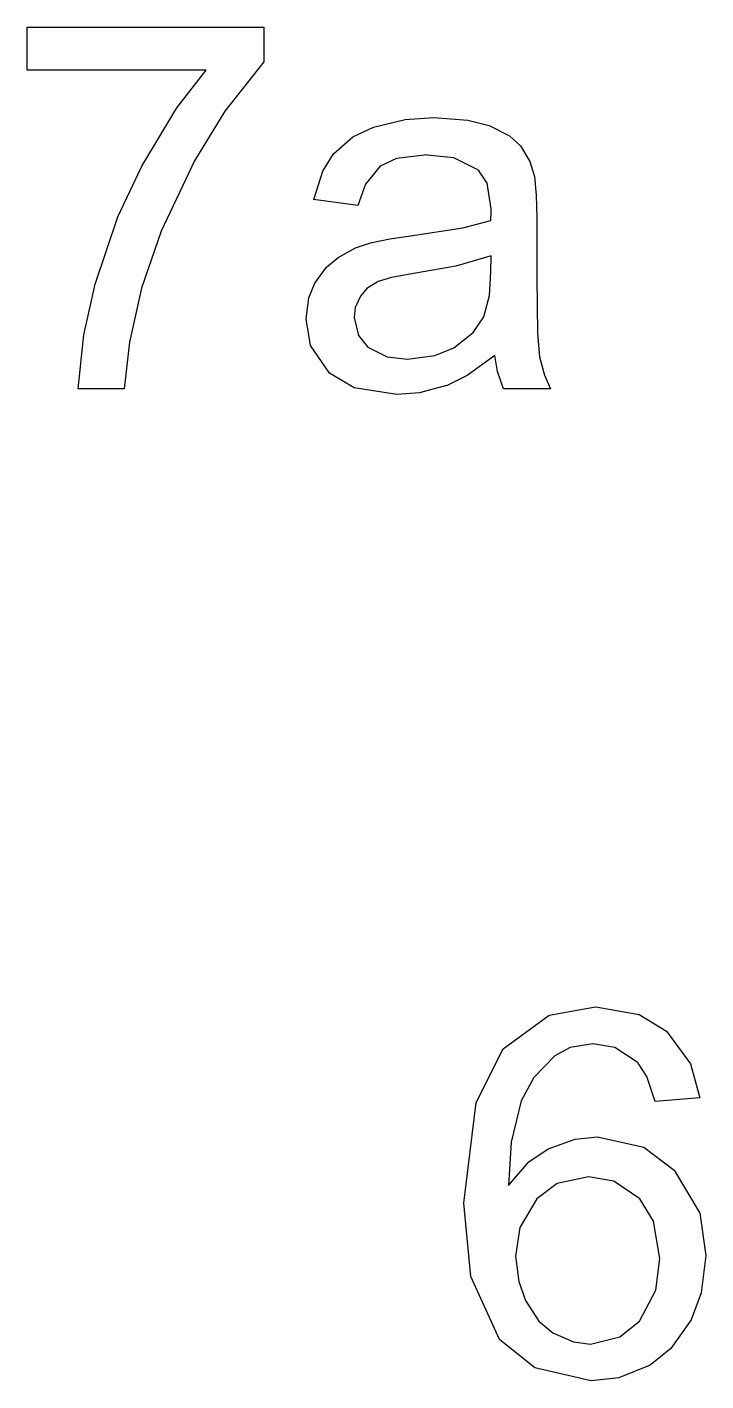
# Model space of a CAD drawing. Header units: millimetres. Extents: x -489 to 574, y -241 to 530.
# Drawn here: x -355.75 to -338.9, y -89.8 to -56.2 of the extents above; entities that cross this region are included whole.
import ezdxf

# ---------------------------------------------------------------- set-up
doc = ezdxf.new("R2010")
doc.units = ezdxf.units.MM
doc.layers.add('01_线宽0.15', color=7, linetype='Continuous')
doc.layers.add('实填充图层01', color=7, linetype='Continuous')

# ---------------------------------------------------------------- blocks, each defined once
blk = doc.blocks.new('图块1006_无名图块')
at = {"layer": '实填充图层01'}
for p, q in [((0.86, 1.229), (-0.107, 0.003)), ((-0.107, 0.003), (-0.86, -1.229))]:
    blk.add_line(p, q, dxfattribs=at)
blk = doc.blocks.new('图块1007_无名图块')
at = {"layer": '实填充图层01'}
for p, q in [((0.659, 1.578), (-0.175, -0.167)), ((-0.175, -0.167), (-0.659, -1.578))]:
    blk.add_line(p, q, dxfattribs=at)
blk = doc.blocks.new('图块1008_无名图块')
at = {"layer": '实填充图层01'}
for p, q in [((0.214, 1.251), (-0.085, -0.096)), ((-0.085, -0.096), (-0.214, -1.251))]:
    blk.add_line(p, q, dxfattribs=at)
blk = doc.blocks.new('图块1009_无名图块')
at = {"layer": '实填充图层01'}
for p, q in [((-0.07, 0.045), (0.21, 1.298)), ((-0.21, -1.298), (-0.07, 0.045))]:
    blk.add_line(p, q, dxfattribs=at)
blk = doc.blocks.new('图块1010_无名图块')
at = {"layer": '实填充图层01'}
for p, q in [((-0.017, 0.203), (0.577, 1.468)), ((-0.577, -1.468), (-0.017, 0.203))]:
    blk.add_line(p, q, dxfattribs=at)
blk = doc.blocks.new('图块1011_无名图块')
at = {"layer": '实填充图层01'}
for p, q in [((0.073, 0.252), (0.8, 1.191)), ((-0.8, -1.191), (0.073, 0.252))]:
    blk.add_line(p, q, dxfattribs=at)
blk = doc.blocks.new('图块1012_无名图块')
at = {"layer": '实填充图层01'}
for p, q in [((0.599, 0.374), (-0.084, -0.121)), ((-0.084, -0.121), (-0.599, -0.374))]:
    blk.add_line(p, q, dxfattribs=at)
blk = doc.blocks.new('图块1013_无名图块')
at = {"layer": '实填充图层01'}
for p, q in [((0.617, 0.109), (-0.053, -0.067)), ((-0.053, -0.067), (-0.617, -0.109))]:
    blk.add_line(p, q, dxfattribs=at)
blk = doc.blocks.new('图块1014_无名图块')
at = {"layer": '实填充图层01'}
for p, q in [((-0.224, -0.099), (-0.835, 0.265)), ((0.835, -0.265), (-0.224, -0.099))]:
    blk.add_line(p, q, dxfattribs=at)
blk = doc.blocks.new('图块1015_无名图块')
at = {"layer": '实填充图层01'}
for p, q in [((-0.179, 0.008), (-0.292, 0.675)), ((0.292, -0.675), (-0.179, 0.008))]:
    blk.add_line(p, q, dxfattribs=at)
blk = doc.blocks.new('图块1016_无名图块')
at = {"layer": '实填充图层01'}
for p, q in [((-0.041, 0.073), (0.11, 0.441)), ((-0.11, -0.441), (-0.041, 0.073))]:
    blk.add_line(p, q, dxfattribs=at)
blk = doc.blocks.new('图块1017_无名图块')
at = {"layer": '实填充图层01'}
for p, q in [((-0.289, -0.32), (0.002, 0.077)), ((0.002, 0.077), (0.289, 0.32))]:
    blk.add_line(p, q, dxfattribs=at)
blk = doc.blocks.new('图块1018_无名图块')
at = {"layer": '实填充图层01'}
for p, q in [((-0.402, -0.183), (0.026, 0.051)), ((0.026, 0.051), (0.402, 0.183))]:
    blk.add_line(p, q, dxfattribs=at)
blk = doc.blocks.new('图块1019_无名图块')
at = {"layer": '实填充图层01'}
for p, q in [((-0.497, -0.084), (-0.022, 0.011)), ((-0.022, 0.011), (0.497, 0.084))]:
    blk.add_line(p, q, dxfattribs=at)
blk = doc.blocks.new('图块1020_无名图块')
at = {"layer": '实填充图层01'}
for p, q in [((-0.997, -0.192), (0.296, 0.007)), ((0.296, 0.007), (0.997, 0.192))]:
    blk.add_line(p, q, dxfattribs=at)
blk = doc.blocks.new('图块1021_无名图块')
at = {"layer": '实填充图层01'}
for p, q in [((-0.003, -0.145), (0.002, 0.059)), ((0.002, 0.059), (0.003, 0.145))]:
    blk.add_line(p, q, dxfattribs=at)
blk = doc.blocks.new('图块1022_无名图块')
at = {"layer": '实填充图层01'}
for p, q in [((0.059, 0.156), (-0.159, 0.479)), ((0.159, -0.479), (0.059, 0.156))]:
    blk.add_line(p, q, dxfattribs=at)
blk = doc.blocks.new('图块1023_无名图块')
at = {"layer": '实填充图层01'}
for p, q in [((0.026, 0.116), (-0.637, 0.188)), ((0.637, -0.188), (0.026, 0.116))]:
    blk.add_line(p, q, dxfattribs=at)
blk = doc.blocks.new('图块1024_无名图块')
at = {"layer": '实填充图层01'}
for p, q in [((-0.173, 0.051), (-0.583, -0.139)), ((0.583, 0.139), (-0.173, 0.051))]:
    blk.add_line(p, q, dxfattribs=at)
blk = doc.blocks.new('图块1025_无名图块')
at = {"layer": '实填充图层01'}
for p, q in [((0.278, 0.49), (-0.082, 0.047)), ((-0.082, 0.047), (-0.278, -0.49))]:
    blk.add_line(p, q, dxfattribs=at)
blk = doc.blocks.new('图块1026_无名图块')
at = {"layer": '实填充图层01'}
for p, q in [((-0.018, 0.135), (0.245, 0.567)), ((-0.245, -0.567), (-0.018, 0.135))]:
    blk.add_line(p, q, dxfattribs=at)
blk = doc.blocks.new('图块1027_无名图块')
at = {"layer": '实填充图层01'}
for p, q in [((-0.495, -0.332), (-0.016, 0.088)), ((-0.016, 0.088), (0.495, 0.332))]:
    blk.add_line(p, q, dxfattribs=at)
blk = doc.blocks.new('图块1028_无名图块')
at = {"layer": '实填充图层01'}
for p, q in [((-0.749, -0.116), (0.039, 0.071)), ((0.039, 0.071), (0.749, 0.116))]:
    blk.add_line(p, q, dxfattribs=at)
blk = doc.blocks.new('图块1029_无名图块')
at = {"layer": '实填充图层01'}
for p, q in [((-0.688, 0.099), (0.16, 0.037)), ((0.16, 0.037), (0.688, -0.099))]:
    blk.add_line(p, q, dxfattribs=at)
blk = doc.blocks.new('图块1030_无名图块')
at = {"layer": '实填充图层01'}
for p, q in [((-0.388, 0.25), (0.116, -0.005)), ((0.116, -0.005), (0.388, -0.25))]:
    blk.add_line(p, q, dxfattribs=at)
blk = doc.blocks.new('图块1031_无名图块')
at = {"layer": '实填充图层01'}
for p, q in [((-0.175, 0.381), (0.057, -0.007)), ((0.057, -0.007), (0.175, -0.381))]:
    blk.add_line(p, q, dxfattribs=at)
blk = doc.blocks.new('图块1032_无名图块')
at = {"layer": '实填充图层01'}
for p, q in [((-0.027, 0.513), (0.017, 0.05)), ((0.017, 0.05), (0.027, -0.513))]:
    blk.add_line(p, q, dxfattribs=at)
blk = doc.blocks.new('图块1033_无名图块')
at = {"layer": '实填充图层01'}
for p, q in [((-0.035, 0.983), (-0.013, -0.398)), ((-0.013, -0.398), (0.035, -0.983))]:
    blk.add_line(p, q, dxfattribs=at)
blk = doc.blocks.new('图块1034_无名图块')
at = {"layer": '实填充图层01'}
for p, q in [((-0.136, 0.398), (-0.017, -0.056)), ((-0.017, -0.056), (0.136, -0.398))]:
    blk.add_line(p, q, dxfattribs=at)
blk = doc.blocks.new('图块1035_无名图块')
at = {"layer": '实填充图层01'}
for p, q in [((-0.043, 0.02), (-0.108, 0.413)), ((0.108, -0.413), (-0.043, 0.02))]:
    blk.add_line(p, q, dxfattribs=at)
blk = doc.blocks.new('图块1036_无名图块')
at = {"layer": '实填充图层01'}
for p, q in [((0.914, 0.21), (0.04, -0.044)), ((0.04, -0.044), (-0.914, -0.21))]:
    blk.add_line(p, q, dxfattribs=at)
blk = doc.blocks.new('图块1037_无名图块')
at = {"layer": '实填充图层01'}
for p, q in [((0.489, 0.111), (-0.159, -0.007)), ((-0.159, -0.007), (-0.489, -0.111))]:
    blk.add_line(p, q, dxfattribs=at)
blk = doc.blocks.new('图块1038_无名图块')
at = {"layer": '实填充图层01'}
for p, q in [((-0.058, 0.006), (-0.22, -0.18)), ((0.22, 0.18), (-0.058, 0.006))]:
    blk.add_line(p, q, dxfattribs=at)
blk = doc.blocks.new('图块1039_无名图块')
at = {"layer": '实填充图层01'}
for p, q in [((0.078, 0.265), (-0.048, -0.018)), ((-0.048, -0.018), (-0.078, -0.265))]:
    blk.add_line(p, q, dxfattribs=at)
blk = doc.blocks.new('图块1040_无名图块')
at = {"layer": '实填充图层01'}
for p, q in [((-0.169, 0.369), (-0.064, -0.08)), ((-0.064, -0.08), (0.169, -0.369))]:
    blk.add_line(p, q, dxfattribs=at)
blk = doc.blocks.new('图块1041_无名图块')
at = {"layer": '实填充图层01'}
for p, q in [((-0.495, 0.148), (-0.017, -0.091)), ((-0.017, -0.091), (0.495, -0.148))]:
    blk.add_line(p, q, dxfattribs=at)
blk = doc.blocks.new('图块1042_无名图块')
at = {"layer": '实填充图层01'}
for p, q in [((0.103, -0.053), (0.575, 0.141)), ((-0.575, -0.141), (0.103, -0.053))]:
    blk.add_line(p, q, dxfattribs=at)
blk = doc.blocks.new('图块1043_无名图块')
at = {"layer": '实填充图层01'}
for p, q in [((0.11, -0.005), (0.369, 0.383)), ((-0.369, -0.383), (0.11, -0.005))]:
    blk.add_line(p, q, dxfattribs=at)
blk = doc.blocks.new('图块1044_无名图块')
at = {"layer": '实填充图层01'}
for p, q in [((0.055, -0.021), (0.09, 0.556)), ((-0.09, -0.556), (0.055, -0.021))]:
    blk.add_line(p, q, dxfattribs=at)
blk = doc.blocks.new('图块1067_无名图块')
at = {"layer": '实填充图层01'}
for p, q in [((0.86, 1.229), (-0.107, 0.003)), ((-0.107, 0.003), (-0.86, -1.229))]:
    blk.add_line(p, q, dxfattribs=at)
blk = doc.blocks.new('图块1068_无名图块')
at = {"layer": '实填充图层01'}
for p, q in [((0.659, 1.578), (-0.175, -0.167)), ((-0.175, -0.167), (-0.659, -1.578))]:
    blk.add_line(p, q, dxfattribs=at)
blk = doc.blocks.new('图块1069_无名图块')
at = {"layer": '实填充图层01'}
for p, q in [((0.214, 1.251), (-0.085, -0.096)), ((-0.085, -0.096), (-0.214, -1.251))]:
    blk.add_line(p, q, dxfattribs=at)
blk = doc.blocks.new('图块1070_无名图块')
at = {"layer": '实填充图层01'}
for p, q in [((-0.07, 0.045), (0.21, 1.298)), ((-0.21, -1.298), (-0.07, 0.045))]:
    blk.add_line(p, q, dxfattribs=at)
blk = doc.blocks.new('图块1071_无名图块')
at = {"layer": '实填充图层01'}
for p, q in [((-0.017, 0.203), (0.577, 1.468)), ((-0.577, -1.468), (-0.017, 0.203))]:
    blk.add_line(p, q, dxfattribs=at)
blk = doc.blocks.new('图块1072_无名图块')
at = {"layer": '实填充图层01'}
for p, q in [((0.073, 0.252), (0.8, 1.191)), ((-0.8, -1.191), (0.073, 0.252))]:
    blk.add_line(p, q, dxfattribs=at)
blk = doc.blocks.new('图块1073_无名图块')
at = {"layer": '实填充图层01'}
for p, q in [((0.599, 0.374), (-0.084, -0.121)), ((-0.084, -0.121), (-0.599, -0.374))]:
    blk.add_line(p, q, dxfattribs=at)
blk = doc.blocks.new('图块1074_无名图块')
at = {"layer": '实填充图层01'}
for p, q in [((0.617, 0.109), (-0.053, -0.067)), ((-0.053, -0.067), (-0.617, -0.109))]:
    blk.add_line(p, q, dxfattribs=at)
blk = doc.blocks.new('图块1075_无名图块')
at = {"layer": '实填充图层01'}
for p, q in [((-0.224, -0.099), (-0.835, 0.265)), ((0.835, -0.265), (-0.224, -0.099))]:
    blk.add_line(p, q, dxfattribs=at)
blk = doc.blocks.new('图块1076_无名图块')
at = {"layer": '实填充图层01'}
for p, q in [((-0.179, 0.008), (-0.292, 0.675)), ((0.292, -0.675), (-0.179, 0.008))]:
    blk.add_line(p, q, dxfattribs=at)
blk = doc.blocks.new('图块1077_无名图块')
at = {"layer": '实填充图层01'}
for p, q in [((-0.041, 0.073), (0.11, 0.441)), ((-0.11, -0.441), (-0.041, 0.073))]:
    blk.add_line(p, q, dxfattribs=at)
blk = doc.blocks.new('图块1078_无名图块')
at = {"layer": '实填充图层01'}
for p, q in [((-0.289, -0.32), (0.002, 0.077)), ((0.002, 0.077), (0.289, 0.32))]:
    blk.add_line(p, q, dxfattribs=at)
blk = doc.blocks.new('图块1079_无名图块')
at = {"layer": '实填充图层01'}
for p, q in [((-0.402, -0.183), (0.026, 0.051)), ((0.026, 0.051), (0.402, 0.183))]:
    blk.add_line(p, q, dxfattribs=at)
blk = doc.blocks.new('图块1080_无名图块')
at = {"layer": '实填充图层01'}
for p, q in [((-0.497, -0.084), (-0.022, 0.011)), ((-0.022, 0.011), (0.497, 0.084))]:
    blk.add_line(p, q, dxfattribs=at)
blk = doc.blocks.new('图块1081_无名图块')
at = {"layer": '实填充图层01'}
for p, q in [((-0.997, -0.192), (0.296, 0.007)), ((0.296, 0.007), (0.997, 0.192))]:
    blk.add_line(p, q, dxfattribs=at)
blk = doc.blocks.new('图块1082_无名图块')
at = {"layer": '实填充图层01'}
for p, q in [((-0.003, -0.145), (0.002, 0.059)), ((0.002, 0.059), (0.003, 0.145))]:
    blk.add_line(p, q, dxfattribs=at)
blk = doc.blocks.new('图块1083_无名图块')
at = {"layer": '实填充图层01'}
for p, q in [((0.059, 0.156), (-0.159, 0.479)), ((0.159, -0.479), (0.059, 0.156))]:
    blk.add_line(p, q, dxfattribs=at)
blk = doc.blocks.new('图块1084_无名图块')
at = {"layer": '实填充图层01'}
for p, q in [((0.026, 0.116), (-0.637, 0.188)), ((0.637, -0.188), (0.026, 0.116))]:
    blk.add_line(p, q, dxfattribs=at)
blk = doc.blocks.new('图块1085_无名图块')
at = {"layer": '实填充图层01'}
for p, q in [((-0.173, 0.051), (-0.583, -0.139)), ((0.583, 0.139), (-0.173, 0.051))]:
    blk.add_line(p, q, dxfattribs=at)
blk = doc.blocks.new('图块1086_无名图块')
at = {"layer": '实填充图层01'}
for p, q in [((0.278, 0.49), (-0.082, 0.047)), ((-0.082, 0.047), (-0.278, -0.49))]:
    blk.add_line(p, q, dxfattribs=at)
blk = doc.blocks.new('图块1087_无名图块')
at = {"layer": '实填充图层01'}
for p, q in [((-0.018, 0.135), (0.245, 0.567)), ((-0.245, -0.567), (-0.018, 0.135))]:
    blk.add_line(p, q, dxfattribs=at)
blk = doc.blocks.new('图块1088_无名图块')
at = {"layer": '实填充图层01'}
for p, q in [((-0.495, -0.332), (-0.016, 0.088)), ((-0.016, 0.088), (0.495, 0.332))]:
    blk.add_line(p, q, dxfattribs=at)
blk = doc.blocks.new('图块1089_无名图块')
at = {"layer": '实填充图层01'}
for p, q in [((-0.749, -0.116), (0.039, 0.071)), ((0.039, 0.071), (0.749, 0.116))]:
    blk.add_line(p, q, dxfattribs=at)
blk = doc.blocks.new('图块1090_无名图块')
at = {"layer": '实填充图层01'}
for p, q in [((-0.688, 0.099), (0.16, 0.037)), ((0.16, 0.037), (0.688, -0.099))]:
    blk.add_line(p, q, dxfattribs=at)
blk = doc.blocks.new('图块1091_无名图块')
at = {"layer": '实填充图层01'}
for p, q in [((-0.388, 0.25), (0.116, -0.005)), ((0.116, -0.005), (0.388, -0.25))]:
    blk.add_line(p, q, dxfattribs=at)
blk = doc.blocks.new('图块1092_无名图块')
at = {"layer": '实填充图层01'}
for p, q in [((-0.175, 0.381), (0.057, -0.007)), ((0.057, -0.007), (0.175, -0.381))]:
    blk.add_line(p, q, dxfattribs=at)
blk = doc.blocks.new('图块1093_无名图块')
at = {"layer": '实填充图层01'}
for p, q in [((-0.027, 0.513), (0.017, 0.05)), ((0.017, 0.05), (0.027, -0.513))]:
    blk.add_line(p, q, dxfattribs=at)
blk = doc.blocks.new('图块1094_无名图块')
at = {"layer": '实填充图层01'}
for p, q in [((-0.035, 0.983), (-0.013, -0.398)), ((-0.013, -0.398), (0.035, -0.983))]:
    blk.add_line(p, q, dxfattribs=at)
blk = doc.blocks.new('图块1095_无名图块')
at = {"layer": '实填充图层01'}
for p, q in [((-0.136, 0.398), (-0.017, -0.056)), ((-0.017, -0.056), (0.136, -0.398))]:
    blk.add_line(p, q, dxfattribs=at)
blk = doc.blocks.new('图块1096_无名图块')
at = {"layer": '实填充图层01'}
for p, q in [((-0.043, 0.02), (-0.108, 0.413)), ((0.108, -0.413), (-0.043, 0.02))]:
    blk.add_line(p, q, dxfattribs=at)
blk = doc.blocks.new('图块1097_无名图块')
at = {"layer": '实填充图层01'}
for p, q in [((0.914, 0.21), (0.04, -0.044)), ((0.04, -0.044), (-0.914, -0.21))]:
    blk.add_line(p, q, dxfattribs=at)
blk = doc.blocks.new('图块1098_无名图块')
at = {"layer": '实填充图层01'}
for p, q in [((0.489, 0.111), (-0.159, -0.007)), ((-0.159, -0.007), (-0.489, -0.111))]:
    blk.add_line(p, q, dxfattribs=at)
blk = doc.blocks.new('图块1099_无名图块')
at = {"layer": '实填充图层01'}
for p, q in [((-0.058, 0.006), (-0.22, -0.18)), ((0.22, 0.18), (-0.058, 0.006))]:
    blk.add_line(p, q, dxfattribs=at)
blk = doc.blocks.new('图块1100_无名图块')
at = {"layer": '实填充图层01'}
for p, q in [((0.078, 0.265), (-0.048, -0.018)), ((-0.048, -0.018), (-0.078, -0.265))]:
    blk.add_line(p, q, dxfattribs=at)
blk = doc.blocks.new('图块1101_无名图块')
at = {"layer": '实填充图层01'}
for p, q in [((-0.169, 0.369), (-0.064, -0.08)), ((-0.064, -0.08), (0.169, -0.369))]:
    blk.add_line(p, q, dxfattribs=at)
blk = doc.blocks.new('图块1102_无名图块')
at = {"layer": '实填充图层01'}
for p, q in [((-0.495, 0.148), (-0.017, -0.091)), ((-0.017, -0.091), (0.495, -0.148))]:
    blk.add_line(p, q, dxfattribs=at)
blk = doc.blocks.new('图块1103_无名图块')
at = {"layer": '实填充图层01'}
for p, q in [((0.103, -0.053), (0.575, 0.141)), ((-0.575, -0.141), (0.103, -0.053))]:
    blk.add_line(p, q, dxfattribs=at)
blk = doc.blocks.new('图块1104_无名图块')
at = {"layer": '实填充图层01'}
for p, q in [((0.11, -0.005), (0.369, 0.383)), ((-0.369, -0.383), (0.11, -0.005))]:
    blk.add_line(p, q, dxfattribs=at)
blk = doc.blocks.new('图块1105_无名图块')
at = {"layer": '实填充图层01'}
for p, q in [((0.055, -0.021), (0.09, 0.556)), ((-0.09, -0.556), (0.055, -0.021))]:
    blk.add_line(p, q, dxfattribs=at)
blk = doc.blocks.new('图块1236_无名图块')
at = {"layer": '实填充图层01'}
for p, q in [((0.006, 0.146), (-0.213, 0.478)), ((0.213, -0.478), (0.006, 0.146))]:
    blk.add_line(p, q, dxfattribs=at)
blk = doc.blocks.new('图块1237_无名图块')
at = {"layer": '实填充图层01'}
for p, q in [((-0.015, 0.147), (-0.561, 0.239)), ((0.561, -0.239), (-0.015, 0.147))]:
    blk.add_line(p, q, dxfattribs=at)
blk = doc.blocks.new('图块1238_无名图块')
at = {"layer": '实填充图层01'}
for p, q in [((-0.088, 0.056), (-0.474, -0.149)), ((0.474, 0.149), (-0.088, 0.056))]:
    blk.add_line(p, q, dxfattribs=at)
blk = doc.blocks.new('图块1239_无名图块')
at = {"layer": '实填充图层01'}
for p, q in [((0.416, 0.56), (-0.104, 0.02)), ((-0.104, 0.02), (-0.416, -0.56))]:
    blk.add_line(p, q, dxfattribs=at)
blk = doc.blocks.new('图块1240_无名图块')
at = {"layer": '实填充图层01'}
for p, q in [((0.159, 1.051), (-0.091, 0.027)), ((-0.091, 0.027), (-0.159, -1.051))]:
    blk.add_line(p, q, dxfattribs=at)
blk = doc.blocks.new('图块1241_无名图块')
at = {"layer": '实填充图层01'}
for p, q in [((0.015, 0.133), (0.494, 0.455)), ((-0.494, -0.455), (0.015, 0.133))]:
    blk.add_line(p, q, dxfattribs=at)
blk = doc.blocks.new('图块1242_无名图块')
at = {"layer": '实填充图层01'}
for p, q in [((-0.612, -0.149), (0.059, 0.091)), ((0.059, 0.091), (0.612, 0.149))]:
    blk.add_line(p, q, dxfattribs=at)
blk = doc.blocks.new('图块1243_无名图块')
at = {"layer": '实填充图层01'}
for p, q in [((-0.952, 0.412), (0.196, 0.153)), ((0.196, 0.153), (0.952, -0.412))]:
    blk.add_line(p, q, dxfattribs=at)
blk = doc.blocks.new('图块1244_无名图块')
at = {"layer": '实填充图层01'}
for p, q in [((-0.393, 1.063), (0.24, -0.009)), ((0.24, -0.009), (0.393, -1.063))]:
    blk.add_line(p, q, dxfattribs=at)
blk = doc.blocks.new('图块1245_无名图块')
at = {"layer": '实填充图层01'}
for p, q in [((0.184, 0.796), (0.069, -0.125)), ((0.069, -0.125), (-0.184, -0.796))]:
    blk.add_line(p, q, dxfattribs=at)
blk = doc.blocks.new('图块1246_无名图块')
at = {"layer": '实填充图层01'}
for p, q in [((0.508, 0.563), (0.007, -0.153)), ((0.007, -0.153), (-0.508, -0.563))]:
    blk.add_line(p, q, dxfattribs=at)
blk = doc.blocks.new('图块1247_无名图块')
at = {"layer": '实填充图层01'}
for p, q in [((0.732, 0.196), (-0.045, -0.12)), ((-0.045, -0.12), (-0.732, -0.196))]:
    blk.add_line(p, q, dxfattribs=at)
blk = doc.blocks.new('图块1248_无名图块')
at = {"layer": '实填充图层01'}
for p, q in [((-0.263, -0.191), (-1.139, 0.513)), ((1.139, -0.513), (-0.263, -0.191))]:
    blk.add_line(p, q, dxfattribs=at)
blk = doc.blocks.new('图块1249_无名图块')
at = {"layer": '实填充图层01'}
for p, q in [((-0.27, -0.125), (-0.44, 1.691)), ((0.44, -1.691), (-0.27, -0.125))]:
    blk.add_line(p, q, dxfattribs=at)
blk = doc.blocks.new('图块1250_无名图块')
at = {"layer": '实填充图层01'}
for p, q in [((-0.182, 0.584), (0.488, 1.917)), ((-0.488, -1.917), (-0.182, 0.584))]:
    blk.add_line(p, q, dxfattribs=at)
blk = doc.blocks.new('图块1251_无名图块')
at = {"layer": '实填充图层01'}
for p, q in [((-0.009, 0.319), (1.147, 0.521)), ((-1.147, -0.521), (-0.009, 0.319))]:
    blk.add_line(p, q, dxfattribs=at)
blk = doc.blocks.new('图块1252_无名图块')
at = {"layer": '实填充图层01'}
for p, q in [((-0.88, 0.301), (0.201, 0.112)), ((0.201, 0.112), (0.88, -0.301))]:
    blk.add_line(p, q, dxfattribs=at)
blk = doc.blocks.new('图块1253_无名图块')
at = {"layer": '实填充图层01'}
for p, q in [((-0.412, 0.83), (0.185, 0.014)), ((0.185, 0.014), (0.412, -0.83))]:
    blk.add_line(p, q, dxfattribs=at)
blk = doc.blocks.new('图块1254_无名图块')
at = {"layer": '实填充图层01'}
for p, q in [((-0.123, 0.552), (-0.046, -0.079)), ((-0.046, -0.079), (0.123, -0.552))]:
    blk.add_line(p, q, dxfattribs=at)
blk = doc.blocks.new('图块1255_无名图块')
at = {"layer": '实填充图层01'}
for p, q in [((-0.341, 0.401), (-0.006, -0.11)), ((-0.006, -0.11), (0.341, -0.401))]:
    blk.add_line(p, q, dxfattribs=at)
blk = doc.blocks.new('图块1256_无名图块')
at = {"layer": '实填充图层01'}
for p, q in [((-0.465, 0.139), (0.042, -0.085)), ((0.042, -0.085), (0.465, -0.139))]:
    blk.add_line(p, q, dxfattribs=at)
blk = doc.blocks.new('图块1257_无名图块')
at = {"layer": '实填充图层01'}
for p, q in [((0.125, -0.107), (0.609, 0.286)), ((-0.609, -0.286), (0.125, -0.107))]:
    blk.add_line(p, q, dxfattribs=at)
blk = doc.blocks.new('图块1258_无名图块')
at = {"layer": '实填充图层01'}
for p, q in [((0.155, -0.008), (0.253, 0.776)), ((-0.253, -0.776), (0.155, -0.008))]:
    blk.add_line(p, q, dxfattribs=at)
blk = doc.blocks.new('图块1259_无名图块')
at = {"layer": '实填充图层01'}
for p, q in [((0.093, 0.188), (-0.25, 0.743)), ((0.25, -0.743), (0.093, 0.188))]:
    blk.add_line(p, q, dxfattribs=at)
blk = doc.blocks.new('图块1260_无名图块')
at = {"layer": '实填充图层01'}
for p, q in [((-0.009, 0.166), (-0.635, 0.272)), ((0.635, -0.272), (-0.009, 0.166))]:
    blk.add_line(p, q, dxfattribs=at)
blk = doc.blocks.new('图块1261_无名图块')
at = {"layer": '实填充图层01'}
for p, q in [((-0.134, 0.101), (-0.642, -0.272)), ((0.642, 0.272), (-0.134, 0.101))]:
    blk.add_line(p, q, dxfattribs=at)
blk = doc.blocks.new('图块1262_无名图块')
at = {"layer": '实填充图层01'}
for p, q in [((0.264, 0.712), (-0.162, -0.002)), ((-0.162, -0.002), (-0.264, -0.712))]:
    blk.add_line(p, q, dxfattribs=at)
blk = doc.blocks.new('图块1329_无名图块')
at = {"layer": '实填充图层01'}
for p, q in [((0.006, 0.146), (-0.213, 0.478)), ((0.213, -0.478), (0.006, 0.146))]:
    blk.add_line(p, q, dxfattribs=at)
blk = doc.blocks.new('图块1330_无名图块')
at = {"layer": '实填充图层01'}
for p, q in [((-0.015, 0.147), (-0.561, 0.239)), ((0.561, -0.239), (-0.015, 0.147))]:
    blk.add_line(p, q, dxfattribs=at)
blk = doc.blocks.new('图块1331_无名图块')
at = {"layer": '实填充图层01'}
for p, q in [((-0.088, 0.056), (-0.474, -0.149)), ((0.474, 0.149), (-0.088, 0.056))]:
    blk.add_line(p, q, dxfattribs=at)
blk = doc.blocks.new('图块1332_无名图块')
at = {"layer": '实填充图层01'}
for p, q in [((0.416, 0.56), (-0.104, 0.02)), ((-0.104, 0.02), (-0.416, -0.56))]:
    blk.add_line(p, q, dxfattribs=at)
blk = doc.blocks.new('图块1333_无名图块')
at = {"layer": '实填充图层01'}
for p, q in [((0.159, 1.051), (-0.091, 0.027)), ((-0.091, 0.027), (-0.159, -1.051))]:
    blk.add_line(p, q, dxfattribs=at)
blk = doc.blocks.new('图块1334_无名图块')
at = {"layer": '实填充图层01'}
for p, q in [((0.015, 0.133), (0.494, 0.455)), ((-0.494, -0.455), (0.015, 0.133))]:
    blk.add_line(p, q, dxfattribs=at)
blk = doc.blocks.new('图块1335_无名图块')
at = {"layer": '实填充图层01'}
for p, q in [((-0.612, -0.149), (0.059, 0.091)), ((0.059, 0.091), (0.612, 0.149))]:
    blk.add_line(p, q, dxfattribs=at)
blk = doc.blocks.new('图块1336_无名图块')
at = {"layer": '实填充图层01'}
for p, q in [((-0.952, 0.412), (0.196, 0.153)), ((0.196, 0.153), (0.952, -0.412))]:
    blk.add_line(p, q, dxfattribs=at)
blk = doc.blocks.new('图块1337_无名图块')
at = {"layer": '实填充图层01'}
for p, q in [((-0.393, 1.063), (0.24, -0.009)), ((0.24, -0.009), (0.393, -1.063))]:
    blk.add_line(p, q, dxfattribs=at)
blk = doc.blocks.new('图块1338_无名图块')
at = {"layer": '实填充图层01'}
for p, q in [((0.184, 0.796), (0.069, -0.125)), ((0.069, -0.125), (-0.184, -0.796))]:
    blk.add_line(p, q, dxfattribs=at)
blk = doc.blocks.new('图块1339_无名图块')
at = {"layer": '实填充图层01'}
for p, q in [((0.508, 0.563), (0.007, -0.153)), ((0.007, -0.153), (-0.508, -0.563))]:
    blk.add_line(p, q, dxfattribs=at)
blk = doc.blocks.new('图块1340_无名图块')
at = {"layer": '实填充图层01'}
for p, q in [((0.732, 0.196), (-0.045, -0.12)), ((-0.045, -0.12), (-0.732, -0.196))]:
    blk.add_line(p, q, dxfattribs=at)
blk = doc.blocks.new('图块1341_无名图块')
at = {"layer": '实填充图层01'}
for p, q in [((-0.263, -0.191), (-1.139, 0.513)), ((1.139, -0.513), (-0.263, -0.191))]:
    blk.add_line(p, q, dxfattribs=at)
blk = doc.blocks.new('图块1342_无名图块')
at = {"layer": '实填充图层01'}
for p, q in [((-0.27, -0.125), (-0.44, 1.691)), ((0.44, -1.691), (-0.27, -0.125))]:
    blk.add_line(p, q, dxfattribs=at)
blk = doc.blocks.new('图块1343_无名图块')
at = {"layer": '实填充图层01'}
for p, q in [((-0.182, 0.584), (0.488, 1.917)), ((-0.488, -1.917), (-0.182, 0.584))]:
    blk.add_line(p, q, dxfattribs=at)
blk = doc.blocks.new('图块1344_无名图块')
at = {"layer": '实填充图层01'}
for p, q in [((-0.009, 0.319), (1.147, 0.521)), ((-1.147, -0.521), (-0.009, 0.319))]:
    blk.add_line(p, q, dxfattribs=at)
blk = doc.blocks.new('图块1345_无名图块')
at = {"layer": '实填充图层01'}
for p, q in [((-0.88, 0.301), (0.201, 0.112)), ((0.201, 0.112), (0.88, -0.301))]:
    blk.add_line(p, q, dxfattribs=at)
blk = doc.blocks.new('图块1346_无名图块')
at = {"layer": '实填充图层01'}
for p, q in [((-0.412, 0.83), (0.185, 0.014)), ((0.185, 0.014), (0.412, -0.83))]:
    blk.add_line(p, q, dxfattribs=at)
blk = doc.blocks.new('图块1347_无名图块')
at = {"layer": '实填充图层01'}
for p, q in [((-0.123, 0.552), (-0.046, -0.079)), ((-0.046, -0.079), (0.123, -0.552))]:
    blk.add_line(p, q, dxfattribs=at)
blk = doc.blocks.new('图块1348_无名图块')
at = {"layer": '实填充图层01'}
for p, q in [((-0.341, 0.401), (-0.006, -0.11)), ((-0.006, -0.11), (0.341, -0.401))]:
    blk.add_line(p, q, dxfattribs=at)
blk = doc.blocks.new('图块1349_无名图块')
at = {"layer": '实填充图层01'}
for p, q in [((-0.465, 0.139), (0.042, -0.085)), ((0.042, -0.085), (0.465, -0.139))]:
    blk.add_line(p, q, dxfattribs=at)
blk = doc.blocks.new('图块1350_无名图块')
at = {"layer": '实填充图层01'}
for p, q in [((0.125, -0.107), (0.609, 0.286)), ((-0.609, -0.286), (0.125, -0.107))]:
    blk.add_line(p, q, dxfattribs=at)
blk = doc.blocks.new('图块1351_无名图块')
at = {"layer": '实填充图层01'}
for p, q in [((0.155, -0.008), (0.253, 0.776)), ((-0.253, -0.776), (0.155, -0.008))]:
    blk.add_line(p, q, dxfattribs=at)
blk = doc.blocks.new('图块1352_无名图块')
at = {"layer": '实填充图层01'}
for p, q in [((0.093, 0.188), (-0.25, 0.743)), ((0.25, -0.743), (0.093, 0.188))]:
    blk.add_line(p, q, dxfattribs=at)
blk = doc.blocks.new('图块1353_无名图块')
at = {"layer": '实填充图层01'}
for p, q in [((-0.009, 0.166), (-0.635, 0.272)), ((0.635, -0.272), (-0.009, 0.166))]:
    blk.add_line(p, q, dxfattribs=at)
blk = doc.blocks.new('图块1354_无名图块')
at = {"layer": '实填充图层01'}
for p, q in [((-0.134, 0.101), (-0.642, -0.272)), ((0.642, 0.272), (-0.134, 0.101))]:
    blk.add_line(p, q, dxfattribs=at)
blk = doc.blocks.new('图块1355_无名图块')
at = {"layer": '实填充图层01'}
for p, q in [((0.264, 0.712), (-0.162, -0.002)), ((-0.162, -0.002), (-0.264, -0.712))]:
    blk.add_line(p, q, dxfattribs=at)

msp = doc.modelspace()

# ---------------------------------------------------------------- linework, layer by layer
at = {"layer": '01_线宽0.15'}
for p, q in [((-355.749, -57.264), (-355.749, -56.198)), ((-355.749, -56.198), (-349.869, -56.198)), ((-355.749, -57.264), (-355.749, -56.198)), ((-355.749, -56.198), (-349.869, -56.198)), ((-349.869, -56.198), (-349.869, -57.061)), ((-349.869, -56.198), (-349.869, -57.061)), ((-351.304, -57.264), (-355.749, -57.264)), ((-351.304, -57.264), (-355.749, -57.264)), ((-347.542, -60.63), (-348.635, -60.477)), ((-347.542, -60.63), (-348.635, -60.477)), ((-343.098, -60.933), (-343.098, -62.414)), ((-343.098, -60.933), (-343.098, -62.414)), ((-344.234, -62.281), (-344.228, -61.874)), ((-344.234, -62.281), (-344.228, -61.874)), ((-353.336, -65.177), (-354.479, -65.177)), ((-353.336, -65.177), (-354.479, -65.177)), ((-342.755, -65.177), (-343.923, -65.177)), ((-342.755, -65.177), (-343.923, -65.177)), ((-339.05, -82.778), (-340.155, -82.867)), ((-339.05, -82.778), (-340.155, -82.867))]:
    msp.add_line(p, q, dxfattribs=at)

# ---------------------------------------------------------------- block references
for name, p in [('图块1006_无名图块', (-350.729, -58.29)), ('图块1067_无名图块', (-350.729, -58.29)), ('图块1011_无名图块', (-352.104, -58.455)), ('图块1072_无名图块', (-352.104, -58.455)), ('图块1028_无名图块', (-346.404, -58.562)), ('图块1089_无名图块', (-346.404, -58.562)), ('图块1029_无名图块', (-344.966, -58.545)), ('图块1090_无名图块', (-344.966, -58.545)), ('图块1027_无名图块', (-347.648, -59.011)), ('图块1088_无名图块', (-347.648, -59.011)), ('图块1030_无名图块', (-343.89, -58.894)), ('图块1091_无名图块', (-343.89, -58.894)), ('图块1026_无名图块', (-348.389, -59.91)), ('图块1087_无名图块', (-348.389, -59.91)), ('图块1024_无名图块', (-346.403, -59.511)), ('图块1085_无名图块', (-346.403, -59.511)), ('图块1023_无名图块', (-345.182, -59.561)), ('图块1084_无名图块', (-345.182, -59.561)), ('图块1031_无名图块', (-343.327, -59.525)), ('图块1092_无名图块', (-343.327, -59.525)), ('图块1010_无名图块', (-353.481, -61.114)), ('图块1071_无名图块', (-353.481, -61.114)), ('图块1007_无名图块', (-352.249, -61.097)), ('图块1068_无名图块', (-352.249, -61.097)), ('图块1025_无名图块', (-347.264, -60.14)), ('图块1086_无名图块', (-347.264, -60.14)), ('图块1022_无名图块', (-344.387, -60.229)), ('图块1083_无名图块', (-344.387, -60.229)), ('图块1032_无名图块', (-343.125, -60.419)), ('图块1093_无名图块', (-343.125, -60.419)), ('图块1021_无名图块', (-344.231, -60.853)), ('图块1082_无名图块', (-344.231, -60.853)), ('图块1020_无名图块', (-345.231, -61.19)), ('图块1081_无名图块', (-345.231, -61.19)), ('图块1019_无名图块', (-346.725, -61.465)), ('图块1080_无名图块', (-346.725, -61.465)), ('图块1018_无名图块', (-347.625, -61.732)), ('图块1079_无名图块', (-347.625, -61.732)), ('图块1017_无名图块', (-348.316, -62.234)), ('图块1078_无名图块', (-348.316, -62.234)), ('图块1036_无名图块', (-345.142, -62.084)), ('图块1097_无名图块', (-345.142, -62.084)), ('图块1037_无名图块', (-346.545, -62.405)), ('图块1098_无名图块', (-346.545, -62.405)), ('图块1044_无名图块', (-344.324, -62.837)), ('图块1105_无名图块', (-344.324, -62.837)), ('图块1033_无名图块', (-343.063, -63.397)), ('图块1094_无名图块', (-343.063, -63.397)), ('图块1009_无名图块', (-354.268, -63.879)), ('图块1070_无名图块', (-354.268, -63.879)), ('图块1008_无名图块', (-353.122, -63.926)), ('图块1069_无名图块', (-353.122, -63.926)), ('图块1016_无名图块', (-348.715, -62.995)), ('图块1077_无名图块', (-348.715, -62.995)), ('图块1038_无名图块', (-347.255, -62.696)), ('图块1099_无名图块', (-347.255, -62.696)), ('图块1039_无名图块', (-347.553, -63.14)), ('图块1100_无名图块', (-347.553, -63.14)), ('图块1015_无名图块', (-348.533, -64.112)), ('图块1076_无名图块', (-348.533, -64.112)), ('图块1040_无名图块', (-347.462, -63.774)), ('图块1101_无名图块', (-347.462, -63.774)), ('图块1043_无名图块', (-344.783, -63.775)), ('图块1104_无名图块', (-344.783, -63.775)), ('图块1041_无名图块', (-346.797, -64.292)), ('图块1102_无名图块', (-346.797, -64.292)), ('图块1042_无名图块', (-345.727, -64.299)), ('图块1103_无名图块', (-345.727, -64.299)), ('图块1012_无名图块', (-344.738, -64.725)), ('图块1073_无名图块', (-344.738, -64.725)), ('图块1035_无名图块', (-344.031, -64.764)), ('图块1096_无名图块', (-344.031, -64.764)), ('图块1034_无名图块', (-342.891, -64.779)), ('图块1095_无名图块', (-342.891, -64.779)), ('图块1014_无名图块', (-347.406, -65.052)), ('图块1075_无名图块', (-347.406, -65.052)), ('图块1013_无名图块', (-345.954, -65.207)), ('图块1074_无名图块', (-345.954, -65.207)), ('图块1251_无名图块', (-342.782, -81.038)), ('图块1344_无名图块', (-342.782, -81.038)), ('图块1252_无名图块', (-340.754, -80.818)), ('图块1345_无名图块', (-340.754, -80.818)), ('图块1253_无名图块', (-339.462, -81.948)), ('图块1346_无名图块', (-339.462, -81.948)), ('图块1250_无名图块', (-344.417, -83.476)), ('图块1343_无名图块', (-344.417, -83.476)), ('图块1238_无名图块', (-342.177, -81.581)), ('图块1331_无名图块', (-342.177, -81.581)), ('图块1237_无名图块', (-341.142, -81.671)), ('图块1330_无名图块', (-341.142, -81.671)), ('图块1239_无名图块', (-343.067, -82.29)), ('图块1332_无名图块', (-343.067, -82.29)), ('图块1236_无名图块', (-340.368, -82.389)), ('图块1329_无名图块', (-340.368, -82.389)), ('图块1240_无名图块', (-343.641, -83.901)), ('图块1333_无名图块', (-343.641, -83.901)), ('图块1242_无名图块', (-342.2, -83.892)), ('图块1335_无名图块', (-342.2, -83.892)), ('图块1243_无名图块', (-340.636, -84.155)), ('图块1336_无名图块', (-340.636, -84.155)), ('图块1241_无名图块', (-343.306, -84.497)), ('图块1334_无名图块', (-343.306, -84.497)), ('图块1244_无名图块', (-339.291, -85.629)), ('图块1337_无名图块', (-339.291, -85.629)), ('图块1261_无名图块', (-342.453, -85.006)), ('图块1354_无名图块', (-342.453, -85.006)), ('图块1260_无名图块', (-341.175, -85.006)), ('图块1353_无名图块', (-341.175, -85.006)), ('图块1262_无名图块', (-343.359, -85.99)), ('图块1355_无名图块', (-343.359, -85.99)), ('图块1259_无名图块', (-340.291, -86.021)), ('图块1352_无名图块', (-340.291, -86.021)), ('图块1249_无名图块', (-344.465, -87.083)), ('图块1342_无名图块', (-344.465, -87.083)), ('图块1245_无名图块', (-339.082, -87.488)), ('图块1338_无名图块', (-339.082, -87.488)), ('图块1254_无名图块', (-343.5, -87.255)), ('图块1347_无名图块', (-343.5, -87.255)), ('图块1258_无名图块', (-340.294, -87.54)), ('图块1351_无名图块', (-340.294, -87.54)), ('图块1255_无名图块', (-343.036, -88.208)), ('图块1348_无名图块', (-343.036, -88.208)), ('图块1257_无名图块', (-341.156, -88.601)), ('图块1350_无名图块', (-341.156, -88.601)), ('图块1246_无名图块', (-339.774, -88.847)), ('图块1339_无名图块', (-339.774, -88.847)), ('图块1256_无名图块', (-342.231, -88.748)), ('图块1349_无名图块', (-342.231, -88.748)), ('图块1248_无名图块', (-342.886, -89.288)), ('图块1341_无名图块', (-342.886, -89.288)), ('图块1247_无名图块', (-341.015, -89.605)), ('图块1340_无名图块', (-341.015, -89.605))]:
    msp.add_blockref(name, p)

doc.saveas('drawing.dxf')
